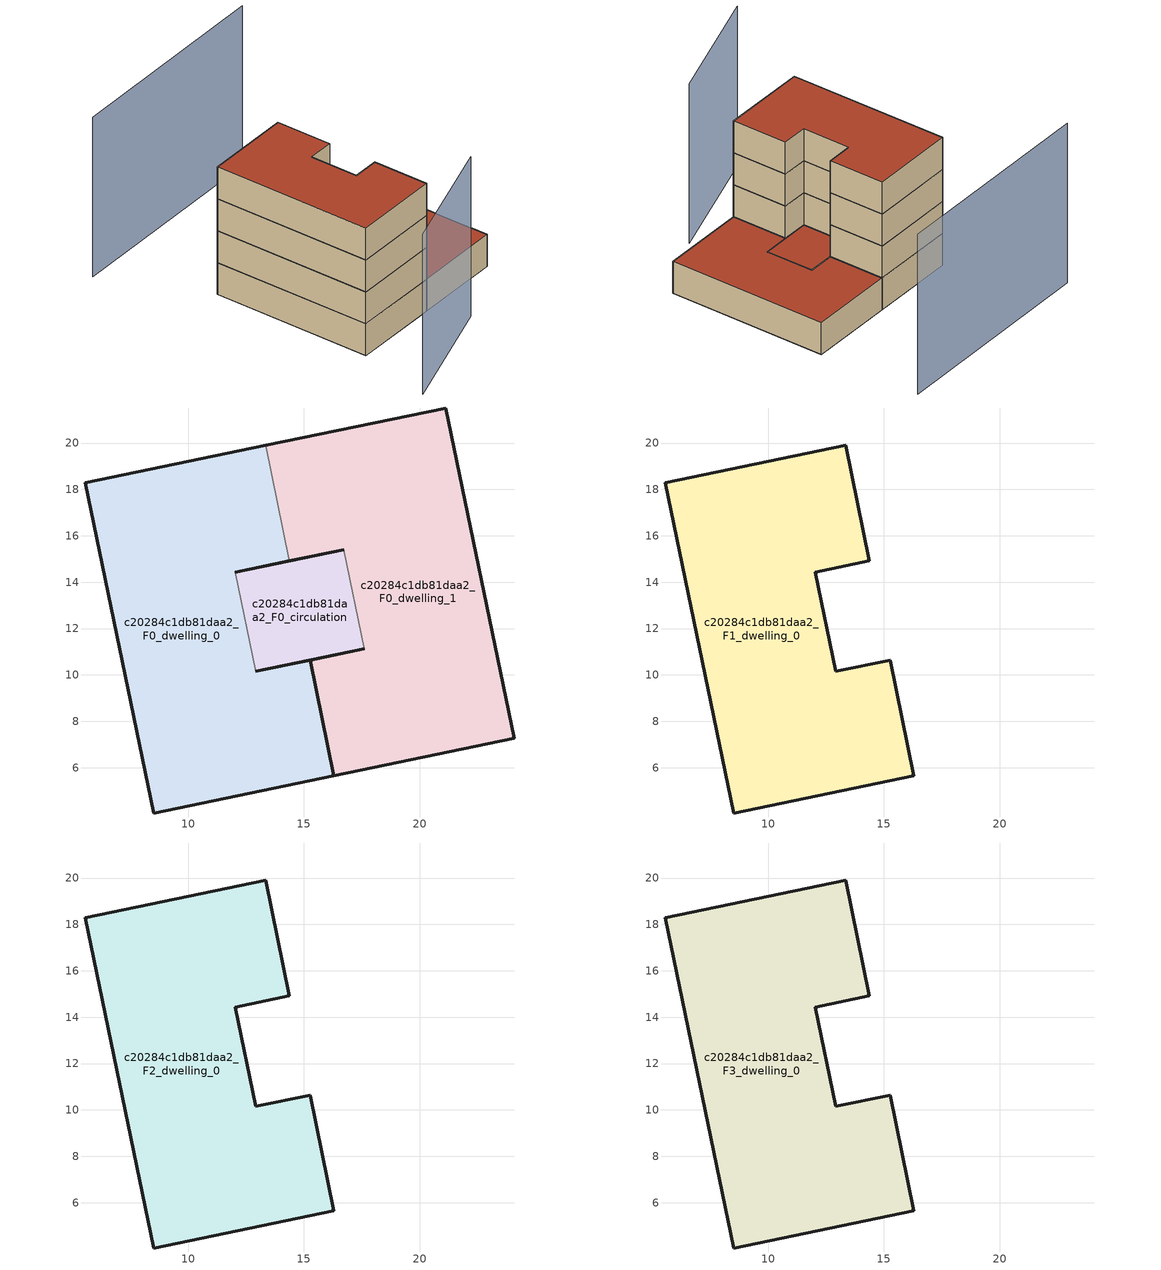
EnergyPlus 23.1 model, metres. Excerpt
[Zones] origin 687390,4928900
c20284c1db81daa2_F0_dwelling_0
 floor ground (EU_floor_Construction): 16.3,5.66 15.26,10.64 12.93,10.16 12.04,14.43 14.38,14.92 13.34,19.9 5.56,18.29 8.52,4.04 z0
 wall outside (EU_wall_Construction): 14.38,14.92 12.04,14.43 / 12.93,10.16 15.26,10.64 16.3,5.66 8.52,4.04 5.56,18.29 13.34,19.9 z0:3
 wall to c20284c1db81daa2_F0_dwelling_1 (EU_wall_Construction): 13.34,19.9 14.38,14.92 z0:3
 wall to c20284c1db81daa2_F0_circulation (EU_wall_Construction): 12.04,14.43 12.93,10.16 z0:3
c20284c1db81daa2_F0_dwelling_1
 floor ground (EU_floor_Construction): 24.07,7.27 21.12,21.51 13.34,19.9 14.38,14.92 16.71,15.4 17.59,11.12 15.26,10.64 16.3,5.66 z0
 wall outside (EU_wall_Construction): 16.71,15.4 14.38,14.92 / 13.34,19.9 21.12,21.51 24.07,7.27 16.3,5.66 15.26,10.64 17.59,11.12 z0:3
 wall to c20284c1db81daa2_F0_circulation (EU_wall_Construction): 17.59,11.12 16.71,15.4 z0:3
 roof outside (EU_roof_Construction): 21.12,21.51 24.07,7.27 16.3,5.66 15.26,10.64 17.59,11.12 16.71,15.4 14.38,14.92 13.34,19.9 z3
c20284c1db81daa2_F0_circulation
 floor ground (EU_floor_Construction): 17.59,11.12 16.71,15.4 12.04,14.43 12.93,10.16 z0
 wall outside (EU_wall_Construction): 12.04,14.43 16.71,15.4 / 17.59,11.12 12.93,10.16 z0:3
 roof outside (EU_roof_Construction): 16.71,15.4 17.59,11.12 12.93,10.16 12.04,14.43 z3
c20284c1db81daa2_F1_dwelling_0
 floor to c20284c1db81daa2_F0_dwelling_0 (EU_floor_Construction): 16.29,5.66 15.26,10.64 12.93,10.16 12.04,14.43 14.38,14.92 13.34,19.9 5.56,18.29 8.52,4.04 z3
 wall outside (EU_wall_Construction): 5.56,18.29 13.34,19.9 14.38,14.92 12.04,14.43 12.93,10.16 15.26,10.64 16.3,5.66 8.52,4.04 5.56,18.29 z3:6
c20284c1db81daa2_F2_dwelling_0
 floor to c20284c1db81daa2_F1_dwelling_0 (EU_floor_Construction): 16.29,5.66 15.26,10.64 12.93,10.16 12.04,14.43 14.38,14.92 13.34,19.9 5.56,18.29 8.52,4.04 z6
 wall outside (EU_wall_Construction): 5.56,18.29 13.34,19.9 14.38,14.92 12.04,14.43 12.93,10.16 15.26,10.64 16.3,5.66 8.52,4.04 5.56,18.29 z6:9
c20284c1db81daa2_F3_dwelling_0
 floor to c20284c1db81daa2_F2_dwelling_0 (EU_floor_Construction): 16.29,5.66 15.26,10.64 12.93,10.16 12.04,14.43 14.38,14.92 13.34,19.9 5.56,18.29 8.52,4.04 z9
 wall outside (EU_wall_Construction): 5.56,18.29 13.34,19.9 14.38,14.92 12.04,14.43 12.93,10.16 15.26,10.64 16.3,5.66 8.52,4.04 5.56,18.29 z9:12
 roof outside (EU_roof_Construction): 13.34,19.9 14.38,14.92 12.04,14.43 12.93,10.16 15.26,10.64 16.3,5.66 8.52,4.04 5.56,18.29 z12
shading: 8.26,-2.96 18.4,2.8 / 19.15,30.71 -0.07,26.65 z0:15
[Building]
EU S2 Campaign: North Axis=0; Terrain=City; Solar Distribution=FullExterior
[Site:Location]
Bologna: Latitude=44.5; Longitude=11.25; Time Zone=1; Elevation=37
[SizingPeriod:WeatherFileDays]
AnnualSizingPeriod: Begin Month=1; Begin Day of Month=1; End Month=12; End Day of Month=31; Day of Week for Start Day=Monday; Use Weather File Daylight Saving Period=No; Use Weather File Rain and Snow Indicators=No
[MATERIAL]
EU_InternalMass_Material: Roughness=MediumRough; Thickness=0.1; Conductivity=1; Density=1800; Specific Heat=900; Thermal Absorptance=0.9; Solar Absorptance=0.7; Visible Absorptance=0.7
[MATERIAL:NOMASS] Roughness=MediumRough; Thermal Absorptance=0.9; Solar Absorptance=0.7; Visible Absorptance=0.7
Name | Thermal Resistance
EU_wall_NoMass | 0.937881
EU_roof_NoMass | 0.548572
EU_floor_NoMass | 0.71348
[CONSTRUCTION]
EU_wall_Construction: EU_wall_NoMass
EU_roof_Construction: EU_roof_NoMass
EU_floor_Construction: EU_floor_NoMass
EU_InternalMass_Construction: EU_InternalMass_Material
[ZONE] Type=1; Multiplier=1; Ceiling Height=autocalculate; Floor Area=autocalculate; Part of Total Floor Area=Yes
Name | Volume
c20284c1db81daa2_F0_dwelling_0; c20284c1db81daa2_F1_dwelling_0; c20284c1db81daa2_F2_dwelling_0; c20284c1db81daa2_F3_dwelling_0 | 315.415
c20284c1db81daa2_F0_dwelling_1 | 315.403
c20284c1db81daa2_F0_circulation | 62.3914
[INTERNALMASS] Construction=EU_InternalMass_Construction
Name | Zone or ZoneList | Surface Area
c20284c1db81daa2_F0_dwelling_0_EU_InternalMass | c20284c1db81daa2_F0_dwelling_0 | 105.137
c20284c1db81daa2_F0_dwelling_1_EU_InternalMass | c20284c1db81daa2_F0_dwelling_1 | 105.137
c20284c1db81daa2_F1_dwelling_0_EU_InternalMass | c20284c1db81daa2_F1_dwelling_0 | 231.07
c20284c1db81daa2_F2_dwelling_0_EU_InternalMass | c20284c1db81daa2_F2_dwelling_0 | 231.07
c20284c1db81daa2_F3_dwelling_0_EU_InternalMass | c20284c1db81daa2_F3_dwelling_0 | 231.07
[OTHEREQUIPMENT] Fuel Type=Electricity; Design Level Calculation Method=Watts/Area; Power per Zone Floor Area=1; Fraction Latent=0; Fraction Radiant=0; Fraction Lost=0; Carbon Dioxide Generation Rate=0; EndUse Subcategory=EU_Step8_InternalGains
Name | Zone or ZoneList or Space or SpaceList | Schedule
EU_Step8_InternalGain_c20284c1db81daa2_F0_dwelling_0_f000 | c20284c1db81daa2_F0_dwelling_0 | EU_Step8_GainSchedule_c20284c1db81daa2_F0_dwelling_0_f000
EU_Step8_InternalGain_c20284c1db81daa2_F0_dwelling_1_f000 | c20284c1db81daa2_F0_dwelling_1 | EU_Step8_GainSchedule_c20284c1db81daa2_F0_dwelling_1_f000
EU_Step8_InternalGain_c20284c1db81daa2_F1_dwelling_0_f000 | c20284c1db81daa2_F1_dwelling_0 | EU_Step8_GainSchedule_c20284c1db81daa2_F1_dwelling_0_f000
EU_Step8_InternalGain_c20284c1db81daa2_F2_dwelling_0_f000 | c20284c1db81daa2_F2_dwelling_0 | EU_Step8_GainSchedule_c20284c1db81daa2_F2_dwelling_0_f000
EU_Step8_InternalGain_c20284c1db81daa2_F3_dwelling_0_f000 | c20284c1db81daa2_F3_dwelling_0 | EU_Step8_GainSchedule_c20284c1db81daa2_F3_dwelling_0_f000
[ZONEINFILTRATION:DESIGNFLOWRATE]
EU_Circulation_Infiltration_c20284c1db81daa2_F0_circulation: Zone or ZoneList or Space or SpaceList=c20284c1db81daa2_F0_circulation; Schedule=EU_AlwaysOn; Design Flow Rate Calculation Method=Flow/Area; Flow Rate per Floor Area=0.0005; Constant Term Coefficient=1; Temperature Term Coefficient=0; Velocity Term Coefficient=0; Velocity Squared Term Coefficient=0
[ZONEVENTILATION:DESIGNFLOWRATE] Schedule=EU_AlwaysOn; Design Flow Rate Calculation Method=AirChanges/Hour; Air Changes per Hour=0.687892; Ventilation Type=Natural; Fan Pressure Rise=0; Fan Total Efficiency=1; Constant Term Coefficient=1; Temperature Term Coefficient=0; Velocity Term Coefficient=0; Velocity Squared Term Coefficient=0; Minimum Indoor Temperature=-100; Maximum Indoor Temperature=100; Delta Temperature=-100; Minimum Outdoor Temperature=-100; Maximum Outdoor Temperature=100; Maximum Wind Speed=40
Name | Zone or ZoneList or Space or SpaceList
EU_ConstantAir_c20284c1db81daa2_F0_dwelling_0 | c20284c1db81daa2_F0_dwelling_0
EU_ConstantAir_c20284c1db81daa2_F0_dwelling_1 | c20284c1db81daa2_F0_dwelling_1
EU_ConstantAir_c20284c1db81daa2_F1_dwelling_0 | c20284c1db81daa2_F1_dwelling_0
EU_ConstantAir_c20284c1db81daa2_F2_dwelling_0 | c20284c1db81daa2_F2_dwelling_0
EU_ConstantAir_c20284c1db81daa2_F3_dwelling_0 | c20284c1db81daa2_F3_dwelling_0
[HVACTEMPLATE:THERMOSTAT] Constant Heating Setpoint=20; Constant Cooling Setpoint=50
EU_HeatOnly_c20284c1db81daa2_F0_dwelling_0; EU_HeatOnly_c20284c1db81daa2_F0_dwelling_1; EU_HeatOnly_c20284c1db81daa2_F1_dwelling_0; EU_HeatOnly_c20284c1db81daa2_F2_dwelling_0; EU_HeatOnly_c20284c1db81daa2_F3_dwelling_0
[HVACTEMPLATE:ZONE:IDEALLOADSAIRSYSTEM] System Availability Schedule=EU_AlwaysOn; Maximum Heating Supply Air Temperature=50; Minimum Cooling Supply Air Temperature=13; Maximum Heating Supply Air Humidity Ratio=0.0156; Minimum Cooling Supply Air Humidity Ratio=0.0077; Heating Limit=NoLimit; Cooling Limit=NoLimit; Heating Availability Schedule=EU_AlwaysOn; Cooling Availability Schedule=EU_CoolingOff; Dehumidification Control Type=ConstantSensibleHeatRatio; Cooling Sensible Heat Ratio=0.7; Dehumidification Setpoint=60; Humidification Control Type=None; Humidification Setpoint=30; Outdoor Air Method=None; Outdoor Air Flow Rate per Person=0.00944; Outdoor Air Flow Rate per Zone Floor Area=0; Outdoor Air Flow Rate per Zone=0; Demand Controlled Ventilation Type=None; Outdoor Air Economizer Type=NoEconomizer; Heat Recovery Type=None; Sensible Heat Recovery Effectiveness=0.7; Latent Heat Recovery Effectiveness=0.65
Name | Template Thermostat
c20284c1db81daa2_F0_dwelling_0 | EU_HeatOnly_c20284c1db81daa2_F0_dwelling_0
c20284c1db81daa2_F0_dwelling_1 | EU_HeatOnly_c20284c1db81daa2_F0_dwelling_1
c20284c1db81daa2_F1_dwelling_0 | EU_HeatOnly_c20284c1db81daa2_F1_dwelling_0
c20284c1db81daa2_F2_dwelling_0 | EU_HeatOnly_c20284c1db81daa2_F2_dwelling_0
c20284c1db81daa2_F3_dwelling_0 | EU_HeatOnly_c20284c1db81daa2_F3_dwelling_0
[SIZING:ZONE] Zone Cooling Design Supply Air Temperature Input Method=SupplyAirTemperature; Zone Cooling Design Supply Air Temperature=13; Zone Heating Design Supply Air Temperature Input Method=SupplyAirTemperature; Zone Heating Design Supply Air Temperature=50; Zone Cooling Design Supply Air Humidity Ratio=0.008; Zone Heating Design Supply Air Humidity Ratio=0.008; Cooling Design Air Flow Method=DesignDay; Cooling Design Air Flow Rate=0; Cooling Minimum Air Flow per Zone Floor Area=0.000762; Cooling Minimum Air Flow=0; Cooling Minimum Air Flow Fraction=0.2; Heating Design Air Flow Method=DesignDay; Heating Design Air Flow Rate=0; Heating Maximum Air Flow per Zone Floor Area=0.002032; Heating Maximum Air Flow=0.141576; Heating Maximum Air Flow Fraction=0.3; Account for Dedicated Outdoor Air System=No; Dedicated Outdoor Air System Control Strategy=NeutralSupplyAir; Dedicated Outdoor Air Low Setpoint Temperature for Design=autosize; Dedicated Outdoor Air High Setpoint Temperature for Design=autosize; Zone Load Sizing Method=Sensible Load Only No Latent Load; Zone Latent Cooling Design Supply Air Humidity Ratio Input Method=HumidityRatioDifference; Zone Cooling Design Supply Air Humidity Ratio Difference=0.005; Zone Latent Heating Design Supply Air Humidity Ratio Input Method=HumidityRatioDifference; Zone Humidification Design Supply Air Humidity Ratio Difference=0.005
c20284c1db81daa2_F0_dwelling_0; c20284c1db81daa2_F0_dwelling_1; c20284c1db81daa2_F1_dwelling_0; c20284c1db81daa2_F2_dwelling_0; c20284c1db81daa2_F3_dwelling_0
[SCHEDULE:CONSTANT]
Name | Hourly Value
EU_AlwaysOn | 1
EU_CoolingOff | 0
[SCHEDULE:FILE] Column Number=1; Rows to Skip at Top=0; Number of Hours of Data=8760; Column Separator=Comma; Interpolate to Timestep=No; Minutes per Item=60; Adjust Schedule for Daylight Savings=Yes
Name | File
EU_Step8_GainSchedule_c20284c1db81daa2_F0_dwelling_0_f000 | ../../schedules/c20284c1db81daa2/c20284c1db81daa2_F0_dwelling_0_f000_gain.csv
EU_Step8_GainSchedule_c20284c1db81daa2_F0_dwelling_1_f000 | ../../schedules/c20284c1db81daa2/c20284c1db81daa2_F0_dwelling_1_f000_gain.csv
EU_Step8_GainSchedule_c20284c1db81daa2_F1_dwelling_0_f000 | ../../schedules/c20284c1db81daa2/c20284c1db81daa2_F1_dwelling_0_f000_gain.csv
EU_Step8_GainSchedule_c20284c1db81daa2_F2_dwelling_0_f000 | ../../schedules/c20284c1db81daa2/c20284c1db81daa2_F2_dwelling_0_f000_gain.csv
EU_Step8_GainSchedule_c20284c1db81daa2_F3_dwelling_0_f000 | ../../schedules/c20284c1db81daa2/c20284c1db81daa2_F3_dwelling_0_f000_gain.csv
